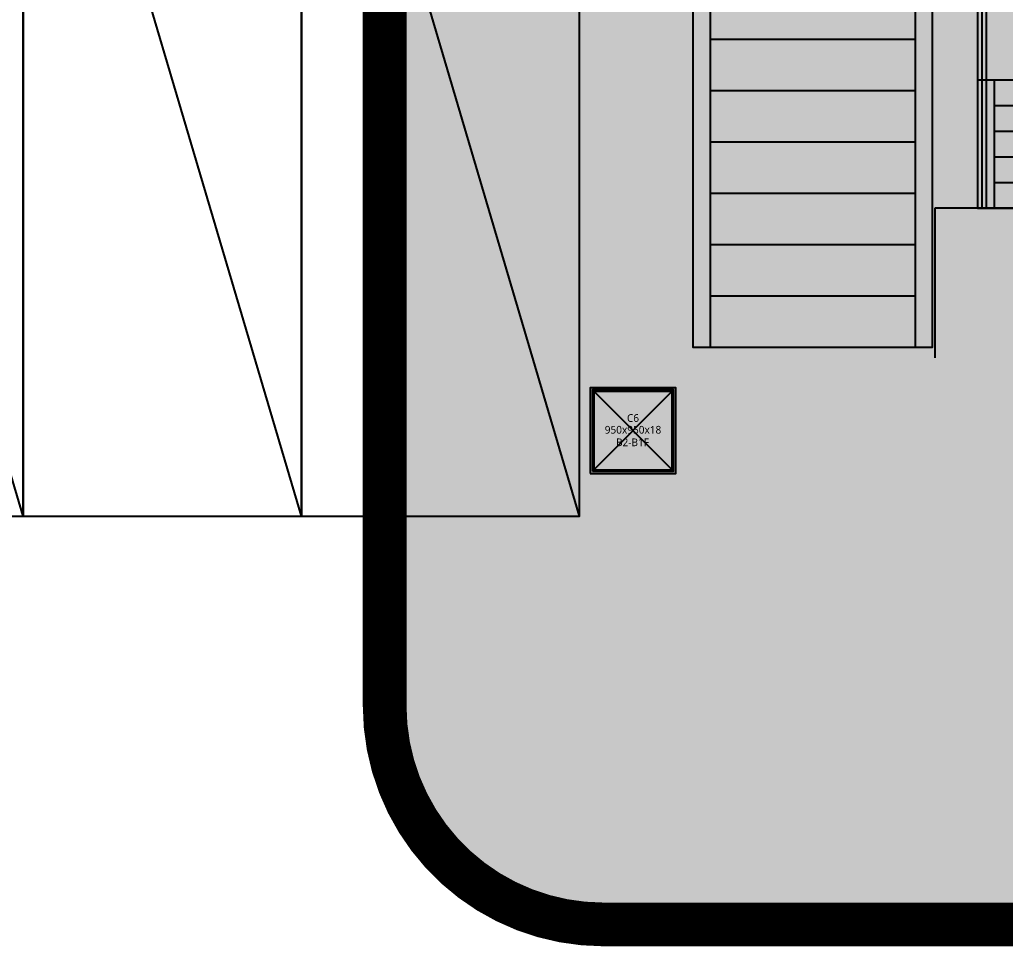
# Model space of a CAD drawing. Header units: millimetres. Extents: x -27408 to 60590, y 623 to 42257.
# Drawn here: x 59395.4 to 59620.7, y 17371.1 to 17583 of the extents above; entities that cross this region are included whole.
import ezdxf
from ezdxf.enums import TextEntityAlignment as Align

# ---------------------------------------------------------------- set-up
doc = ezdxf.new("R2010")
doc.units = ezdxf.units.MM
doc.header["$LTSCALE"] = 100
doc.header["$MEASUREMENT"] = 0
doc.linetypes.add('HIDDEN', pattern=[2, 1, -1])
doc.layers.get('0').update_dxf_attribs({"linetype": 'CONTINUOUS'})
doc.layers.get('Defpoints').update_dxf_attribs({"color": 171, "linetype": 'CONTINUOUS'})
doc.layers.add('#프레임 라인', color=189, linetype='CONTINUOUS', plot=False)
for name, color, linetype in [('254', 254, 'CONTINUOUS'), ('ELE9', 9, 'CONTINUOUS'), ('LED', 7, 'CONTINUOUS'), ('Slope', 252, 'CONTINUOUS'), ('STAIR', 4, 'CONTINUOUS'), ('STEEL', 5, 'CONTINUOUS'), ('주차-화물', 251, 'CONTINUOUS')]:
    doc.layers.add(name, color=color, linetype=linetype)
doc.styles.add('TE', font='malgun_0.ttf')
doc.styles.add('나눔바른고딕', font='NanumBarunGothic.ttf')

# ---------------------------------------------------------------- blocks, each defined once
blk = doc.blocks.new('C6-B2-B1F')
at = {"layer": '#프레임 라인', "ltscale": 0.1}
blk.add_lwpolyline([(-500, -500), (500, -500), (500, 500), (-500, 500)], close=True, dxfattribs=at)
for points in [[(-475, -475), (475, -475), (475, 475), (-475, 475)], [(-457, -457), (457, -457), (457, 457), (-457, 457)]]:
    blk.add_lwpolyline(points, close=True)
at = {"layer": 'Defpoints', "ltscale": 10000}
for p, q in [((-475, -475), (475, 475)), ((475, -475), (-475, 475))]:
    blk.add_line(p, q, dxfattribs=at)
at = {"layer": 'Defpoints', "style": 'TE'}
for s, p in [('C6', (0, 102)), ('950x950x18', (0, -35)), ('B2-B1F', (-6, -182))]:
    blk.add_text(s, height=90, dxfattribs=at).set_placement(p, align=Align.CENTER)
blk = doc.blocks.new('A$C2EBE1E08')
at = {"layer": 'Slope', "ltscale": 0.2}
for p, q in [((200, 8400), (2600, 8400)), ((200, 7800), (2600, 7800)), ((200, 7200), (2600, 7200)), ((200, 6600), (2600, 6600)), ((200, 6000), (2600, 6000)), ((200, 5400), (2600, 5400)), ((200, 4800), (2600, 4800)), ((200, 4200), (2600, 4200)), ((200, 3600), (2600, 3600)), ((200, 3000), (2600, 3000)), ((200, 2400), (2600, 2400)), ((200, 1800), (2600, 1800)), ((200, 1200), (2600, 1200)), ((200, 600), (2600, 600))]:
    blk.add_line(p, q, dxfattribs=at)
at = {"layer": 'STAIR', "ltscale": 0.2}
blk.add_line((2600, 0), (2600, 9000), dxfattribs=at)
for points in [[(0, 9000), (0, 0), (2800, 0), (2800, 9000)], [(2800, 9000), (0, 9000)], [(200, 9000), (200, 0)]]:
    blk.add_lwpolyline(points, dxfattribs=at)
blk = doc.blocks.new('A$C9dd89177')
at = {"layer": '주차-화물', "ltscale": 0.1}
blk.add_lwpolyline([(0, 0), (11000, 0), (11000, 3250), (0, 3250), (0, 0), (11000, 3250)], dxfattribs=at)
at = {"layer": '주차-화물', "style": '나눔바른고딕'}
blk.add_text('화물용', height=450, dxfattribs=at).set_placement((9831, 561), align=Align.MIDDLE_CENTER)
blk = doc.blocks.new('dklfmgkdjgkglhffgh')
at = {"layer": 'STAIR', "ltscale": 5}
for p, q in [((36560233, 48046), (36560233, 46546)), ((36560233, 47746), (36558133, 47746)), ((36560233, 47446), (36558133, 47446)), ((36560233, 47146), (36558133, 47146)), ((36560233, 46846), (36558133, 46846)), ((36560433, 46546), (36557933, 46546))]:
    blk.add_line(p, q, dxfattribs=at)
for points in [[(36560433, 48046), (36557933, 48046), (36557933, 40471)], [(36558133, 46546), (36558133, 48046)], [(36560433, 40471), (36560433, 48046)]]:
    blk.add_lwpolyline(points, dxfattribs=at)
at = {"layer": 'STEEL', "ltscale": 5}
for points in [[(36557983, 48046), (36557983, 40471)], [(36558033, 48046), (36558033, 40471)], [(36560333, 40471), (36560333, 48046)], [(36560383, 40471), (36560383, 48046)]]:
    blk.add_lwpolyline(points, dxfattribs=at)
blk = doc.blocks.new('B2FF')
at = {"layer": 'ELE9', "color": 253, "ltscale": 0.1}
for p, q in [((37335449.7, 557496.3), (37332449.7, 557496.3)), ((37332449.7, 557496.3), (37332449.7, 555746.3))]:
    blk.add_line(p, q, dxfattribs=at)
at = {"layer": 'ELE9', "color": 253, "rotation": 180}
blk.add_blockref('dklfmgkdjgkglhffgh', (73893382.3, 605542.7), dxfattribs=at)
at = {"layer": 'ELE9', "color": 253, "ltscale": 0.1, "rotation": 90.00000000000001}
for p in [(37321799.7, 553896.3), (37325049.7, 553896.3), (37328299.7, 553896.3)]:
    blk.add_blockref('A$C9dd89177', p, dxfattribs=at)
at = {"layer": 'ELE9', "color": 253, "ltscale": 1000}
blk.add_blockref('A$C2EBE1E08', (37329624.7, 555871.3), dxfattribs=at)
at = {"layer": 'ELE9', "color": 253, "ltscale": 0.1}
blk.add_blockref('C6-B2-B1F', (37328924.7, 554896.3), dxfattribs=at)

msp = doc.modelspace()

# ---------------------------------------------------------------- hatches: boundary and pattern name
at = {"layer": '254', "ltscale": 10000}
h = msp.add_hatch(color=256, dxfattribs=at)
h.dxf.hatch_style = 1
edge = h.paths.add_edge_path()
edge.add_arc((59528.84, 17426.07), 50, 180, 270)
edge.add_line((59528.84, 17376.07), (59657.51, 17376.07))
edge.add_arc((59657.51, 17426.07), 50, 270, 360)
edge.add_line((59707.51, 17426.07), (59707.51, 17739.86))
edge.add_arc((59657.51, 17739.86), 50, 0, 90)
edge.add_line((59657.51, 17789.86), (59528.84, 17789.86))
edge.add_arc((59528.84, 17739.86), 50, 90, 180)
edge.add_line((59478.84, 17739.86), (59478.84, 17426.07))

# ---------------------------------------------------------------- linework, layer by layer
at = {"layer": 'LED', "color": 6, "linetype": 'HIDDEN', "ltscale": 0.3, "const_width": 10}
msp.add_lwpolyline([(59478.84, 17426.07, 0.414214), (59528.84, 17376.07), (59657.51, 17376.07, 0.414214), (59707.51, 17426.07), (59707.51, 17739.86, 0.414214), (59657.51, 17789.86), (59528.84, 17789.86, 0.414214), (59478.84, 17739.86)], format="xyb", close=True, dxfattribs=at)

# ---------------------------------------------------------------- next in the draw order: block references
at = {"xscale": 0.01956471256889679, "yscale": 0.01956471256889679, "zscale": 0.01956471256889679}
msp.add_blockref('B2FF', (-670794.07, 6632.61), dxfattribs=at)

doc.saveas('drawing.dxf')
